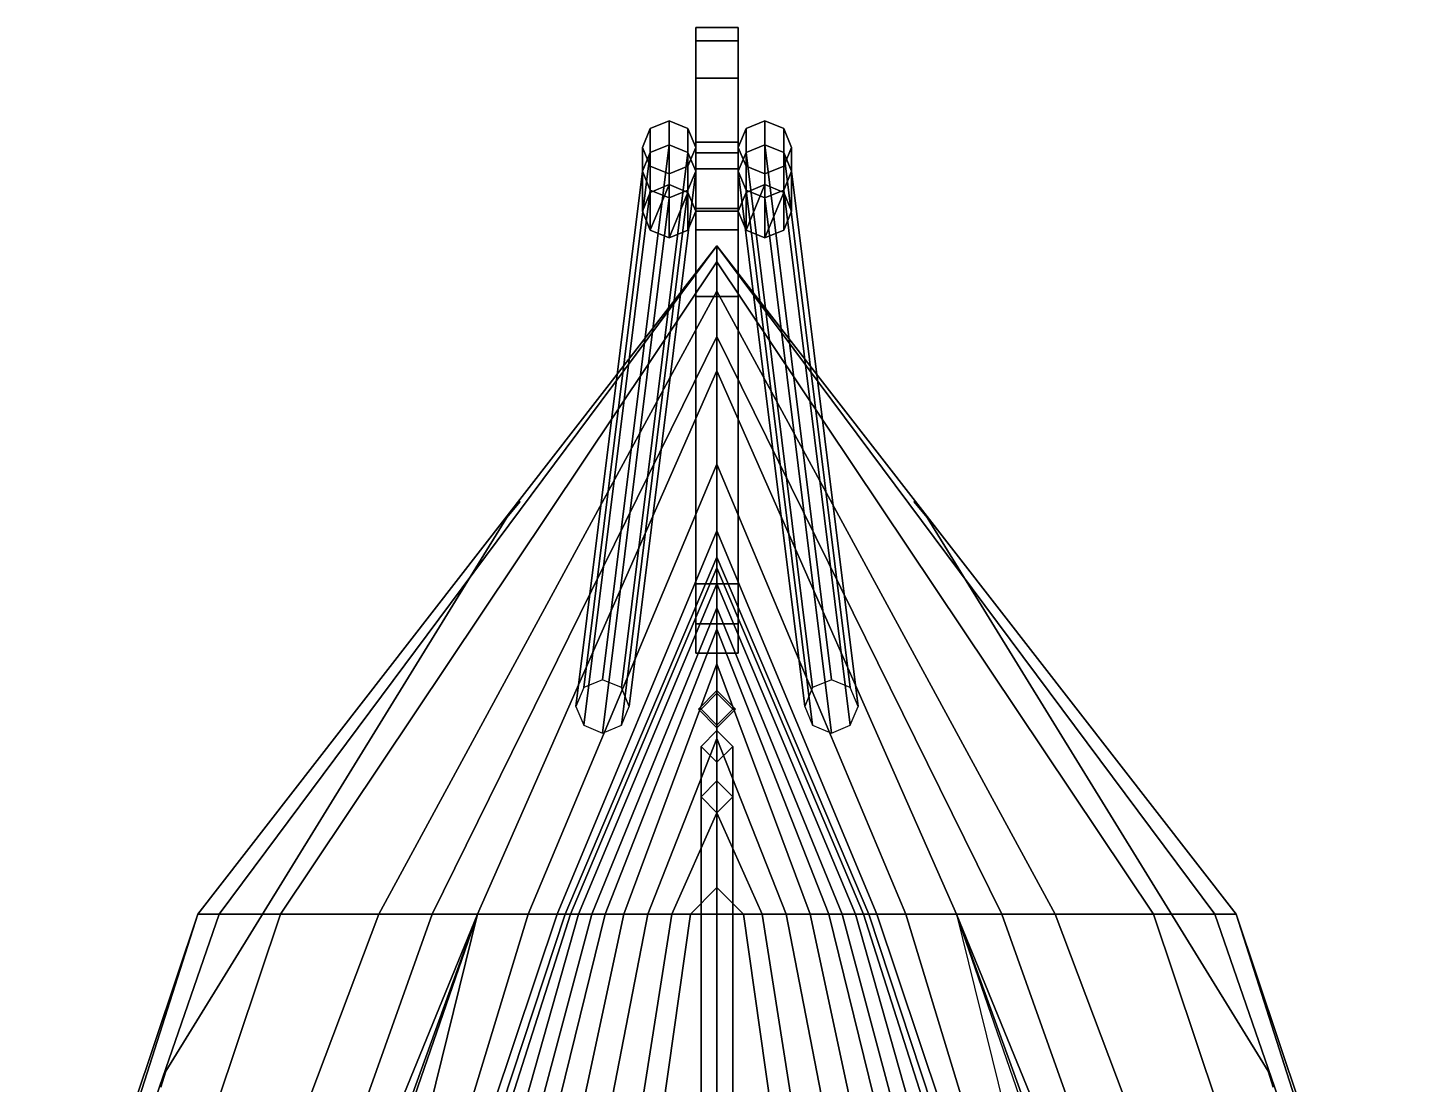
# Model space of a CAD drawing. Header units: millimetres. Extents: x -4.2 to 4.2, y -39.9 to 21.5.
# Drawn here: x -2.59 to 2.59, y 17.51 to 21.48 of the extents above; entities that cross this region are included whole.
import ezdxf

# ---------------------------------------------------------------- set-up
doc = ezdxf.new("R2010")
doc.units = ezdxf.units.MM
doc.layers.add('railings', color=6, linetype='Continuous')

msp = doc.modelspace()

# ---------------------------------------------------------------- linework, layer by layer
for points in [[(-0.08, 21.48, 4.95), (-0.08, 21.43, 4.67), (-0.08, 20.8, 4.67), (-0.08, 20.95, 4.95)], [(0.08, 21.48, 4.95), (0.08, 21.43, 4.67), (-0.08, 21.43, 4.67), (-0.08, 21.48, 4.95)], [(0.08, 21.48, 5.07), (0.08, 21.48, 4.95), (-0.08, 21.48, 4.95), (-0.08, 21.48, 5.07)], [(-0.08, 21.48, 5.07), (-0.08, 21.48, 4.95), (-0.08, 20.95, 4.95), (-0.08, 20.95, 5.07)], [(-0.08, 21.43, 5.3), (-0.08, 21.48, 5.07), (-0.08, 20.95, 5.07), (-0.08, 20.79, 5.3)], [(0.08, 21.43, 5.3), (0.08, 21.48, 5.07), (-0.08, 21.48, 5.07), (-0.08, 21.43, 5.3)], [(0.08, 20.95, 4.95), (0.08, 20.8, 4.67), (0.08, 21.43, 4.67), (0.08, 21.48, 4.95)], [(0.08, 20.95, 5.07), (0.08, 20.95, 4.95), (0.08, 21.48, 4.95), (0.08, 21.48, 5.07)], [(0.08, 20.79, 5.3), (0.08, 20.95, 5.07), (0.08, 21.48, 5.07), (0.08, 21.43, 5.3)], [(-0.08, 21.43, 4.67), (-0.08, 21.01, 3.9), (-0.08, 20.47, 3.9), (-0.08, 20.8, 4.67)], [(0.08, 21.43, 4.67), (0.08, 21.01, 3.9), (-0.08, 21.01, 3.9), (-0.08, 21.43, 4.67)], [(0.08, 21.29, 5.63), (0.08, 21.43, 5.3), (-0.08, 21.43, 5.3), (-0.08, 21.29, 5.63)], [(-0.08, 21.29, 5.63), (-0.08, 21.43, 5.3), (-0.08, 20.79, 5.3), (-0.08, 20.72, 5.36)], [(0.08, 20.8, 4.67), (0.08, 20.47, 3.9), (0.08, 21.01, 3.9), (0.08, 21.43, 4.67)], [(0.08, 20.72, 5.36), (0.08, 20.79, 5.3), (0.08, 21.43, 5.3), (0.08, 21.29, 5.63)], [(-0.08, 21.05, 5.88), (-0.08, 21.29, 5.63), (-0.08, 20.72, 5.36), (-0.08, 19.13, 6.21)], [(0.08, 21.05, 5.88), (0.08, 21.29, 5.63), (-0.08, 21.29, 5.63), (-0.08, 21.05, 5.88)], [(0.08, 19.13, 6.21), (0.08, 20.72, 5.36), (0.08, 21.29, 5.63), (0.08, 21.05, 5.88)], [(-0.2507, 21.0107, 4.9), (-0.28, 20.94, 4.9), (-0.28, 21.03, 5.1), (-0.2507, 21.1007, 5.1)], [(-0.2507, 21.1007, 5.1), (-0.28, 21.03, 5.1), (-0.28, 21.03, 5.43), (-0.2507, 21.1007, 5.43)], [(-0.28, 20.79, 5.83), (-0.2507, 20.8607, 5.83), (-0.2507, 21.1007, 5.43), (-0.28, 21.03, 5.43)], [(-0.18, 21.04, 4.9), (-0.2507, 21.0107, 4.9), (-0.2507, 21.1007, 5.1), (-0.18, 21.13, 5.1)], [(-0.18, 21.13, 5.1), (-0.2507, 21.1007, 5.1), (-0.2507, 21.1007, 5.43), (-0.18, 21.13, 5.43)], [(-0.2507, 20.8607, 5.83), (-0.18, 20.89, 5.83), (-0.18, 21.13, 5.43), (-0.2507, 21.1007, 5.43)], [(-0.1093, 21.0107, 4.9), (-0.18, 21.04, 4.9), (-0.18, 21.13, 5.1), (-0.1093, 21.1007, 5.1)], [(-0.1093, 21.1007, 5.1), (-0.18, 21.13, 5.1), (-0.18, 21.13, 5.43), (-0.1093, 21.1007, 5.43)], [(-0.18, 20.89, 5.83), (-0.1093, 20.8607, 5.83), (-0.1093, 21.1007, 5.43), (-0.18, 21.13, 5.43)], [(-0.08, 20.94, 4.9), (-0.1093, 21.0107, 4.9), (-0.1093, 21.1007, 5.1), (-0.08, 21.03, 5.1)], [(-0.08, 21.03, 5.1), (-0.1093, 21.1007, 5.1), (-0.1093, 21.1007, 5.43), (-0.08, 21.03, 5.43)], [(-0.1093, 20.8607, 5.83), (-0.08, 20.79, 5.83), (-0.08, 21.03, 5.43), (-0.1093, 21.1007, 5.43)], [(0.1093, 21.0107, 4.9), (0.08, 20.94, 4.9), (0.08, 21.03, 5.1), (0.1093, 21.1007, 5.1)], [(0.1093, 21.1007, 5.1), (0.08, 21.03, 5.1), (0.08, 21.03, 5.43), (0.1093, 21.1007, 5.43)], [(0.08, 20.79, 5.83), (0.1093, 20.8607, 5.83), (0.1093, 21.1007, 5.43), (0.08, 21.03, 5.43)], [(0.18, 21.04, 4.9), (0.1093, 21.0107, 4.9), (0.1093, 21.1007, 5.1), (0.18, 21.13, 5.1)], [(0.18, 21.13, 5.1), (0.1093, 21.1007, 5.1), (0.1093, 21.1007, 5.43), (0.18, 21.13, 5.43)], [(0.1093, 20.8607, 5.83), (0.18, 20.89, 5.83), (0.18, 21.13, 5.43), (0.1093, 21.1007, 5.43)], [(0.2507, 21.0107, 4.9), (0.18, 21.04, 4.9), (0.18, 21.13, 5.1), (0.2507, 21.1007, 5.1)], [(0.2507, 21.1007, 5.1), (0.18, 21.13, 5.1), (0.18, 21.13, 5.43), (0.2507, 21.1007, 5.43)], [(0.18, 20.89, 5.83), (0.2507, 20.8607, 5.83), (0.2507, 21.1007, 5.43), (0.18, 21.13, 5.43)], [(0.28, 20.94, 4.9), (0.2507, 21.0107, 4.9), (0.2507, 21.1007, 5.1), (0.28, 21.03, 5.1)], [(0.28, 21.03, 5.1), (0.2507, 21.1007, 5.1), (0.2507, 21.1007, 5.43), (0.28, 21.03, 5.43)], [(0.2507, 20.8607, 5.83), (0.28, 20.79, 5.83), (0.28, 21.03, 5.43), (0.2507, 21.1007, 5.43)], [(-0.43, 19.03, 1.42), (-0.5007, 19.0007, 1.42), (-0.2507, 21.0107, 4.9), (-0.18, 21.04, 4.9)], [(-0.3593, 19.0007, 1.42), (-0.43, 19.03, 1.42), (-0.18, 21.04, 4.9), (-0.1093, 21.0107, 4.9)], [(-0.08, 19.39, 6.83), (-0.08, 21.05, 5.88), (-0.08, 19.13, 6.21), (-0.08, 19.24, 6.9)], [(0.08, 19.39, 6.83), (0.08, 21.05, 5.88), (-0.08, 21.05, 5.88), (-0.08, 19.39, 6.83)], [(0.08, 19.24, 6.9), (0.08, 19.13, 6.21), (0.08, 21.05, 5.88), (0.08, 19.39, 6.83)], [(0.43, 19.03, 1.42), (0.3593, 19.0007, 1.42), (0.1093, 21.0107, 4.9), (0.18, 21.04, 4.9)], [(0.5007, 19.0007, 1.42), (0.43, 19.03, 1.42), (0.18, 21.04, 4.9), (0.2507, 21.0107, 4.9)], [(-0.5007, 19.0007, 1.42), (-0.53, 18.93, 1.42), (-0.28, 20.94, 4.9), (-0.2507, 21.0107, 4.9)], [(-0.33, 18.93, 1.42), (-0.3593, 19.0007, 1.42), (-0.1093, 21.0107, 4.9), (-0.08, 20.94, 4.9)], [(-0.28, 20.94, 4.9), (-0.2507, 20.8693, 4.9), (-0.2507, 20.9593, 5.1), (-0.28, 21.03, 5.1)], [(-0.28, 21.03, 5.1), (-0.2507, 20.9593, 5.1), (-0.2507, 20.9593, 5.43), (-0.28, 21.03, 5.43)], [(-0.2507, 20.7193, 5.83), (-0.28, 20.79, 5.83), (-0.28, 21.03, 5.43), (-0.2507, 20.9593, 5.43)], [(-0.1093, 20.8693, 4.9), (-0.08, 20.94, 4.9), (-0.08, 21.03, 5.1), (-0.1093, 20.9593, 5.1)], [(-0.1093, 20.9593, 5.1), (-0.08, 21.03, 5.1), (-0.08, 21.03, 5.43), (-0.1093, 20.9593, 5.43)], [(-0.08, 20.79, 5.83), (-0.1093, 20.7193, 5.83), (-0.1093, 20.9593, 5.43), (-0.08, 21.03, 5.43)], [(-0.08, 21.01, 3.9), (0.08, 21.01, 3.9), (0.08, 20.47, 3.9), (-0.08, 20.47, 3.9)], [(0.08, 20.94, 4.9), (0.1093, 20.8693, 4.9), (0.1093, 20.9593, 5.1), (0.08, 21.03, 5.1)], [(0.08, 21.03, 5.1), (0.1093, 20.9593, 5.1), (0.1093, 20.9593, 5.43), (0.08, 21.03, 5.43)], [(0.1093, 20.7193, 5.83), (0.08, 20.79, 5.83), (0.08, 21.03, 5.43), (0.1093, 20.9593, 5.43)], [(0.3593, 19.0007, 1.42), (0.33, 18.93, 1.42), (0.08, 20.94, 4.9), (0.1093, 21.0107, 4.9)], [(0.2507, 20.8693, 4.9), (0.28, 20.94, 4.9), (0.28, 21.03, 5.1), (0.2507, 20.9593, 5.1)], [(0.2507, 20.9593, 5.1), (0.28, 21.03, 5.1), (0.28, 21.03, 5.43), (0.2507, 20.9593, 5.43)], [(0.28, 20.79, 5.83), (0.2507, 20.7193, 5.83), (0.2507, 20.9593, 5.43), (0.28, 21.03, 5.43)], [(0.53, 18.93, 1.42), (0.5007, 19.0007, 1.42), (0.2507, 21.0107, 4.9), (0.28, 20.94, 4.9)], [(-0.53, 18.93, 1.42), (-0.5007, 18.8593, 1.42), (-0.2507, 20.8693, 4.9), (-0.28, 20.94, 4.9)], [(-0.3593, 18.8593, 1.42), (-0.33, 18.93, 1.42), (-0.08, 20.94, 4.9), (-0.1093, 20.8693, 4.9)], [(-0.2507, 20.8693, 4.9), (-0.18, 20.84, 4.9), (-0.18, 20.93, 5.1), (-0.2507, 20.9593, 5.1)], [(-0.2507, 20.9593, 5.1), (-0.18, 20.93, 5.1), (-0.18, 20.93, 5.43), (-0.2507, 20.9593, 5.43)], [(-0.18, 20.69, 5.83), (-0.2507, 20.7193, 5.83), (-0.2507, 20.9593, 5.43), (-0.18, 20.93, 5.43)], [(-0.18, 20.84, 4.9), (-0.1093, 20.8693, 4.9), (-0.1093, 20.9593, 5.1), (-0.18, 20.93, 5.1)], [(-0.18, 20.93, 5.1), (-0.1093, 20.9593, 5.1), (-0.1093, 20.9593, 5.43), (-0.18, 20.93, 5.43)], [(-0.1093, 20.7193, 5.83), (-0.18, 20.69, 5.83), (-0.18, 20.93, 5.43), (-0.1093, 20.9593, 5.43)], [(-0.08, 20.8, 4.67), (0.08, 20.8, 4.67), (0.08, 20.95, 4.95), (-0.08, 20.95, 4.95)], [(-0.08, 20.95, 4.95), (0.08, 20.95, 4.95), (0.08, 20.95, 5.07), (-0.08, 20.95, 5.07)], [(-0.08, 20.95, 5.07), (0.08, 20.95, 5.07), (0.08, 20.79, 5.3), (-0.08, 20.79, 5.3)], [(0.33, 18.93, 1.42), (0.3593, 18.8593, 1.42), (0.1093, 20.8693, 4.9), (0.08, 20.94, 4.9)], [(0.1093, 20.8693, 4.9), (0.18, 20.84, 4.9), (0.18, 20.93, 5.1), (0.1093, 20.9593, 5.1)], [(0.1093, 20.9593, 5.1), (0.18, 20.93, 5.1), (0.18, 20.93, 5.43), (0.1093, 20.9593, 5.43)], [(0.18, 20.69, 5.83), (0.1093, 20.7193, 5.83), (0.1093, 20.9593, 5.43), (0.18, 20.93, 5.43)], [(0.18, 20.84, 4.9), (0.2507, 20.8693, 4.9), (0.2507, 20.9593, 5.1), (0.18, 20.93, 5.1)], [(0.18, 20.93, 5.1), (0.2507, 20.9593, 5.1), (0.2507, 20.9593, 5.43), (0.18, 20.93, 5.43)], [(0.2507, 20.7193, 5.83), (0.18, 20.69, 5.83), (0.18, 20.93, 5.43), (0.2507, 20.9593, 5.43)], [(0.5007, 18.8593, 1.42), (0.53, 18.93, 1.42), (0.28, 20.94, 4.9), (0.2507, 20.8693, 4.9)], [(-0.2507, 20.8607, 5.83), (-0.28, 20.79, 5.83), (-0.2507, 20.7193, 5.83), (-0.18, 20.89, 5.83)], [(-0.18, 20.89, 5.83), (-0.2507, 20.7193, 5.83), (-0.18, 20.69, 5.83), (-0.1093, 20.8607, 5.83)], [(0.1093, 20.8607, 5.83), (0.08, 20.79, 5.83), (0.1093, 20.7193, 5.83), (0.18, 20.89, 5.83)], [(0.18, 20.89, 5.83), (0.1093, 20.7193, 5.83), (0.18, 20.69, 5.83), (0.2507, 20.8607, 5.83)], [(-0.5007, 18.8593, 1.42), (-0.43, 18.83, 1.42), (-0.18, 20.84, 4.9), (-0.2507, 20.8693, 4.9)], [(-0.43, 18.83, 1.42), (-0.3593, 18.8593, 1.42), (-0.1093, 20.8693, 4.9), (-0.18, 20.84, 4.9)], [(-0.1093, 20.8607, 5.83), (-0.18, 20.69, 5.83), (-0.1093, 20.7193, 5.83), (-0.08, 20.79, 5.83)], [(0.3593, 18.8593, 1.42), (0.43, 18.83, 1.42), (0.18, 20.84, 4.9), (0.1093, 20.8693, 4.9)], [(0.43, 18.83, 1.42), (0.5007, 18.8593, 1.42), (0.2507, 20.8693, 4.9), (0.18, 20.84, 4.9)], [(0.2507, 20.8607, 5.83), (0.18, 20.69, 5.83), (0.2507, 20.7193, 5.83), (0.28, 20.79, 5.83)], [(-0.08, 20.47, 3.9), (0.08, 20.47, 3.9), (0.08, 20.8, 4.67), (-0.08, 20.8, 4.67)], [(-0.08, 20.79, 5.3), (0.08, 20.79, 5.3), (0.08, 20.72, 5.36), (-0.08, 20.72, 5.36)], [(-0.08, 20.72, 5.36), (0.08, 20.72, 5.36), (0.08, 19.13, 6.21), (-0.08, 19.13, 6.21)], [(0, 20.66, 5.02), (0, 20.66, 4.92), (-1.95, 18.15, 4.65), (-1.95, 18.15, 4.75)], [(0, 20.66, 4.92), (0, 20.66, 4.9), (-1.87, 18.15, 4.62), (-1.95, 18.15, 4.65)], [(0, 20.66, 5.02), (0, 20.66, 5.02), (-1.95, 18.15, 4.75), (1.95, 18.15, 4.75)], [(0, 20.66, 4.9), (0, 20.6, 4.55), (-1.64, 18.15, 4.29), (-1.87, 18.15, 4.62)], [(1.95, 18.15, 4.65), (1.87, 18.15, 4.62), (0, 20.66, 4.9), (0, 20.66, 4.92)], [(1.95, 18.15, 4.75), (1.95, 18.15, 4.65), (0, 20.66, 4.92), (0, 20.66, 5.02)], [(1.87, 18.15, 4.62), (1.64, 18.15, 4.29), (0, 20.6, 4.55), (0, 20.66, 4.9)], [(0, 20.6, 4.55), (0, 20.49, 4.02), (-1.27, 18.15, 3.6), (-1.64, 18.15, 4.29)], [(1.64, 18.15, 4.29), (1.27, 18.15, 3.6), (0, 20.49, 4.02), (0, 20.6, 4.55)], [(0, 20.49, 4.02), (0, 20.32, 3.28), (-1.07, 18.15, 3.04), (-1.27, 18.15, 3.6)], [(1.27, 18.15, 3.6), (1.07, 18.15, 3.04), (0, 20.32, 3.28), (0, 20.49, 4.02)], [(0, 20.32, 3.28), (0, 20.19, 2.72), (-0.9, 18.15, 2.45), (-1.07, 18.15, 3.04)], [(1.07, 18.15, 3.04), (0.9, 18.15, 2.45), (0, 20.19, 2.72), (0, 20.32, 3.28)], [(0, 20.19, 2.72), (0, 19.84, 1.35), (-0.71, 18.15, 1.35), (-0.9, 18.15, 2.45)], [(0.9, 18.15, 2.45), (0.71, 18.15, 1.35), (0, 19.84, 1.35), (0, 20.19, 2.72)], [(0, 19.84, 1.35), (0, 19.59, 0.4), (-0.6, 18.15, 0.4), (-0.71, 18.15, 1.35)], [(0.71, 18.15, 1.35), (0.6, 18.15, 0.4), (0, 19.59, 0.4), (0, 19.84, 1.35)], [(0, 19.59, 0.4), (0, 19.49), (-0.57, 18.15), (-0.6, 18.15, 0.4)], [(0.6, 18.15, 0.4), (0.57, 18.15), (0, 19.49), (0, 19.59, 0.4)], [(0, 19.49), (0, 19.45, -0.19), (-0.55, 18.15, -0.19), (-0.57, 18.15)], [(0.57, 18.15), (0.55, 18.15, -0.19), (0, 19.45, -0.19), (0, 19.49)], [(0, 19.45, -0.19), (0, 19.39, -0.43), (-0.52, 18.15, -0.43), (-0.55, 18.15, -0.19)], [(0.55, 18.15, -0.19), (0.52, 18.15, -0.43), (0, 19.39, -0.43), (0, 19.45, -0.19)], [(0, 19.39, -0.43), (0, 19.3, -0.81), (-0.47, 18.15, -0.81), (-0.52, 18.15, -0.43)], [(-0.08, 19.24, 6.9), (0.08, 19.24, 6.9), (0.08, 19.39, 6.83), (-0.08, 19.39, 6.83)], [(0.52, 18.15, -0.43), (0.47, 18.15, -0.81), (0, 19.3, -0.81), (0, 19.39, -0.43)], [(0, 19.3, -0.81), (0, 19.22, -1.08), (-0.42, 18.15, -1.08), (-0.47, 18.15, -0.81)], [(0.47, 18.15, -0.81), (0.42, 18.15, -1.08), (0, 19.22, -1.08), (0, 19.3, -0.81)], [(0, 19.22, -1.08), (0, 19.09, -1.36), (-0.35, 18.15, -1.36), (-0.42, 18.15, -1.08)], [(-0.08, 19.13, 6.21), (0.08, 19.13, 6.21), (0.08, 19.24, 6.9), (-0.08, 19.24, 6.9)], [(0.42, 18.15, -1.08), (0.35, 18.15, -1.36), (0, 19.09, -1.36), (0, 19.22, -1.08)], [(0, 19.09, -1.36), (0, 18.81, -1.69), (-0.26, 18.15, -1.69), (-0.35, 18.15, -1.36)], [(0.35, 18.15, -1.36), (0.26, 18.15, -1.69), (0, 18.81, -1.69), (0, 19.09, -1.36)], [(0, 18.99, 4.82), (-0.07, 18.92, 4.82), (-0.06, 18.92, 8.55), (0, 18.98, 8.55)], [(0, 18.86, 8.55), (0.06, 18.92, 8.55), (0, 18.98, 8.55), (-0.06, 18.92, 8.55)], [(0.07, 18.92, 4.82), (0, 18.99, 4.82), (0, 18.98, 8.55), (0.06, 18.92, 8.55)], [(-0.07, 18.92, 4.82), (0, 18.85, 4.82), (0, 18.86, 8.55), (-0.06, 18.92, 8.55)], [(0, 18.85, 4.82), (0.07, 18.92, 4.82), (0.06, 18.92, 8.55), (0, 18.86, 8.55)], [(0, 18.81, -1.69), (0, 18.53, -1.91), (-0.17, 18.15, -1.91), (-0.26, 18.15, -1.69)], [(0, 18.84, 4.8), (-0.06, 18.78, 4.8), (-0.06, 18.59, 5.39), (0, 18.65, 5.39)], [(0.06, 18.78, 4.8), (0, 18.84, 4.8), (0, 18.65, 5.39), (0.06, 18.59, 5.39)], [(0.26, 18.15, -1.69), (0.17, 18.15, -1.91), (0, 18.53, -1.91), (0, 18.81, -1.69)], [(-0.06, 18.78, 4.8), (0, 18.72, 4.8), (0, 18.53, 5.39), (-0.06, 18.59, 5.39)], [(0, 18.72, 4.8), (0.06, 18.78, 4.8), (0.06, 18.59, 5.39), (0, 18.53, 5.39)], [(0, 18.65, 5.39), (-0.06, 18.59, 5.39), (-0.06, 16.69, 7.15), (0, 16.75, 7.15)], [(0.06, 18.59, 5.39), (0, 18.65, 5.39), (0, 16.75, 7.15), (0.06, 16.69, 7.15)], [(-0.06, 18.59, 5.39), (0, 18.53, 5.39), (0, 16.63, 7.15), (-0.06, 16.69, 7.15)], [(0, 18.53, 5.39), (0.06, 18.59, 5.39), (0.06, 16.69, 7.15), (0, 16.63, 7.15)], [(0, 18.53, -1.91), (0, 18.25, -2.08), (-0.1, 18.15, -2.08), (-0.17, 18.15, -1.91)], [(0.17, 18.15, -1.91), (0.1, 18.15, -2.08), (0, 18.25, -2.08), (0, 18.53, -1.91)], [(0, 18.15, -2.14), (-0.1, 18.15, -2.08), (0, 18.25, -2.08), (0, 18.15, -2.14)], [(0, 18.15, -2.14), (0, 18.25, -2.08), (0.1, 18.15, -2.08), (0, 18.15, -2.14)], [(-1.95, 18.15, 4.75), (-1.95, 18.15, 4.65), (-2.59, 16.24, 4.48), (-2.56, 16.24, 4.58)], [(-1.95, 18.15, 4.65), (-1.87, 18.15, 4.62), (-2.53, 16.24, 4.43), (-2.59, 16.24, 4.48)], [(1.95, 18.15, 4.75), (-1.95, 18.15, 4.75), (-2.56, 16.24, 4.58), (2.56, 16.24, 4.58)], [(-1.87, 18.15, 4.62), (-1.64, 18.15, 4.29), (-2.28, 16.24, 4.12), (-2.53, 16.24, 4.43)], [(-1.64, 18.15, 4.29), (-1.27, 18.15, 3.6), (-1.99, 16.24, 3.6), (-2.28, 16.24, 4.12)], [(-1.27, 18.15, 3.6), (-1.07, 18.15, 3.04), (-1.75, 16.24, 3.04), (-1.99, 16.24, 3.6)], [(-1.07, 18.15, 3.04), (-0.9, 18.15, 2.45), (-1.59, 16.24, 2.45), (-1.75, 16.24, 3.04)], [(-0.9, 18.15, 2.45), (-0.9, 18.15, 2.45), (-1.56, 16.24, 2.31), (-1.68, 16.24, 2.31)], [(-0.9, 18.15, 2.45), (-0.9, 18.15, 2.45), (-1.68, 16.24, 2.44), (-1.59, 16.24, 2.45)], [(-0.9, 18.15, 2.45), (-0.9, 18.15, 2.45), (-1.68, 16.24, 2.31), (-1.68, 16.24, 2.44)], [(-0.9, 18.15, 2.45), (-0.9, 18.15, 2.45), (-1.37, 16.24, 1.35), (-1.56, 16.24, 2.31)], [(-0.9, 18.15, 2.45), (-0.71, 18.15, 1.35), (-1.29, 16.24, 0.4), (-1.37, 16.24, 1.35)], [(-0.71, 18.15, 1.35), (-0.6, 18.15, 0.4), (-1.24, 16.24), (-1.29, 16.24, 0.4)], [(-0.6, 18.15, 0.4), (-0.57, 18.15), (-1.2, 16.24, -0.19), (-1.24, 16.24)], [(-0.57, 18.15), (-0.55, 18.15, -0.19), (-1.16, 16.24, -0.43), (-1.2, 16.24, -0.19)], [(-0.55, 18.15, -0.19), (-0.52, 18.15, -0.43), (-1.06, 16.24, -0.81), (-1.16, 16.24, -0.43)], [(-0.52, 18.15, -0.43), (-0.47, 18.15, -0.81), (-0.98, 16.24, -1.08), (-1.06, 16.24, -0.81)], [(-0.47, 18.15, -0.81), (-0.42, 18.15, -1.08), (-0.89, 16.24, -1.36), (-0.98, 16.24, -1.08)], [(-0.42, 18.15, -1.08), (-0.35, 18.15, -1.36), (-0.76, 16.24, -1.69), (-0.89, 16.24, -1.36)], [(-0.35, 18.15, -1.36), (-0.26, 18.15, -1.69), (-0.63, 16.24, -1.91), (-0.76, 16.24, -1.69)], [(-0.26, 18.15, -1.69), (-0.17, 18.15, -1.91), (-0.47, 16.24, -2.09), (-0.63, 16.24, -1.91)], [(-0.17, 18.15, -1.91), (-0.1, 18.15, -2.08), (-0.37, 16.24, -2.19), (-0.47, 16.24, -2.09)], [(0, 16.24, -2.36), (-0.37, 16.24, -2.19), (-0.1, 18.15, -2.08), (0, 18.15, -2.14)], [(0, 18.15, -2.14), (0.1, 18.15, -2.08), (0.37, 16.24, -2.19), (0, 16.24, -2.36)], [(0.47, 16.24, -2.09), (0.37, 16.24, -2.19), (0.1, 18.15, -2.08), (0.17, 18.15, -1.91)], [(0.63, 16.24, -1.91), (0.47, 16.24, -2.09), (0.17, 18.15, -1.91), (0.26, 18.15, -1.69)], [(0.76, 16.24, -1.69), (0.63, 16.24, -1.91), (0.26, 18.15, -1.69), (0.35, 18.15, -1.36)], [(0.89, 16.24, -1.36), (0.76, 16.24, -1.69), (0.35, 18.15, -1.36), (0.42, 18.15, -1.08)], [(0.98, 16.24, -1.08), (0.89, 16.24, -1.36), (0.42, 18.15, -1.08), (0.47, 18.15, -0.81)], [(1.06, 16.24, -0.81), (0.98, 16.24, -1.08), (0.47, 18.15, -0.81), (0.52, 18.15, -0.43)], [(1.16, 16.24, -0.43), (1.06, 16.24, -0.81), (0.52, 18.15, -0.43), (0.55, 18.15, -0.19)], [(1.2, 16.24, -0.19), (1.16, 16.24, -0.43), (0.55, 18.15, -0.19), (0.57, 18.15)], [(1.24, 16.24), (1.2, 16.24, -0.19), (0.57, 18.15), (0.6, 18.15, 0.4)], [(1.29, 16.24, 0.4), (1.24, 16.24), (0.6, 18.15, 0.4), (0.71, 18.15, 1.35)], [(1.37, 16.24, 1.35), (1.29, 16.24, 0.4), (0.71, 18.15, 1.35), (0.9, 18.15, 2.45)], [(1.75, 16.24, 3.04), (1.59, 16.24, 2.45), (0.9, 18.15, 2.45), (1.07, 18.15, 3.04)], [(1.68, 16.24, 2.31), (1.56, 16.24, 2.31), (0.9, 18.15, 2.45)], [(1.59, 16.24, 2.45), (1.68, 16.24, 2.44), (0.9, 18.15, 2.45)], [(1.68, 16.24, 2.44), (1.68, 16.24, 2.31), (0.9, 18.15, 2.45)], [(1.99, 16.24, 3.6), (1.75, 16.24, 3.04), (1.07, 18.15, 3.04), (1.27, 18.15, 3.6)], [(2.28, 16.24, 4.12), (1.99, 16.24, 3.6), (1.27, 18.15, 3.6), (1.64, 18.15, 4.29)], [(2.53, 16.24, 4.43), (2.28, 16.24, 4.12), (1.64, 18.15, 4.29), (1.87, 18.15, 4.62)], [(2.59, 16.24, 4.48), (2.53, 16.24, 4.43), (1.87, 18.15, 4.62), (1.95, 18.15, 4.65)], [(2.56, 16.24, 4.58), (2.59, 16.24, 4.48), (1.95, 18.15, 4.65), (1.95, 18.15, 4.75)]]:
    msp.add_3dface(points)
at = {"layer": 'railings'}
for points in [[(-0.79, 19.64, 5.87), (-0.74, 19.7, 5.87), (-0.74, 19.7, 4.9), (-0.79, 19.64, 4.9)], [(-0.79, 19.64, 4.9), (-0.74, 19.7, 4.9), (-0.74, 19.7, 5.87), (-0.79, 19.64, 5.87)], [(0.79, 19.64, 5.87), (0.74, 19.7, 5.87), (0.74, 19.7, 4.9), (0.79, 19.64, 4.9)], [(0.79, 19.64, 4.9), (0.74, 19.7, 4.9), (0.74, 19.7, 5.87), (0.79, 19.64, 5.87)], [(-0.79, 19.64, 5.82), (-0.79, 19.64, 5.85), (-2.07, 17.56, 5.64), (-2.07, 17.56, 5.61)], [(-2.07, 17.56, 5.61), (-2.07, 17.56, 5.64), (-0.79, 19.64, 5.85), (-0.79, 19.64, 5.82)], [(-2.07, 17.56, 5.33), (-2.07, 17.56, 5.36), (-0.79, 19.64, 5.57), (-0.79, 19.64, 5.54)], [(-0.79, 19.64, 5.54), (-0.79, 19.64, 5.57), (-2.07, 17.56, 5.36), (-2.07, 17.56, 5.33)], [(-0.79, 19.64, 5.31), (-0.79, 19.64, 5.34), (-2.07, 17.56, 5.13), (-2.07, 17.56, 5.1)], [(-2.07, 17.56, 5.1), (-2.07, 17.56, 5.13), (-0.79, 19.64, 5.34), (-0.79, 19.64, 5.31)], [(2.07, 17.56, 5.1), (2.07, 17.56, 5.13), (0.79, 19.64, 5.34), (0.79, 19.64, 5.31)], [(0.79, 19.64, 5.31), (0.79, 19.64, 5.34), (2.07, 17.56, 5.13), (2.07, 17.56, 5.1)], [(0.79, 19.64, 5.54), (0.79, 19.64, 5.57), (2.07, 17.56, 5.36), (2.07, 17.56, 5.33)], [(2.07, 17.56, 5.33), (2.07, 17.56, 5.36), (0.79, 19.64, 5.57), (0.79, 19.64, 5.54)], [(2.07, 17.56, 5.61), (2.07, 17.56, 5.64), (0.79, 19.64, 5.85), (0.79, 19.64, 5.82)], [(0.79, 19.64, 5.82), (0.79, 19.64, 5.85), (2.07, 17.56, 5.64), (2.07, 17.56, 5.61)], [(-2.09, 17.5, 5.66), (-2.07, 17.56, 5.66), (-2.07, 17.56, 4.69), (-2.09, 17.5, 4.69)], [(-2.09, 17.5, 4.69), (-2.07, 17.56, 4.69), (-2.07, 17.56, 5.66), (-2.09, 17.5, 5.66)], [(2.09, 17.5, 4.69), (2.07, 17.56, 4.69), (2.07, 17.56, 5.66), (2.09, 17.5, 5.66)], [(2.09, 17.5, 5.66), (2.07, 17.56, 5.66), (2.07, 17.56, 4.69), (2.09, 17.5, 4.69)]]:
    msp.add_3dface(points, dxfattribs=at)

doc.saveas('drawing.dxf')
